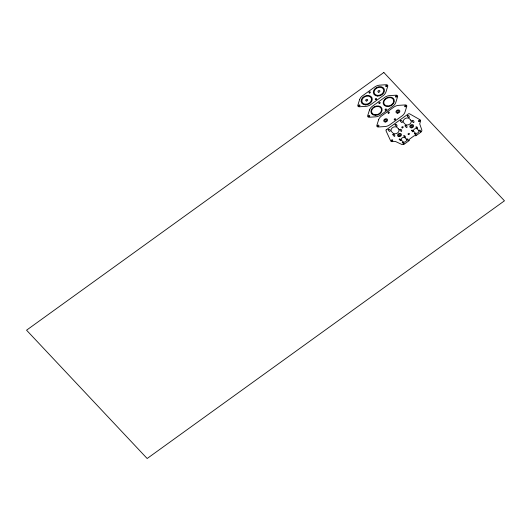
<?xml version="1.0" encoding="UTF-8"?>
<svg xmlns="http://www.w3.org/2000/svg" width="531" height="531" viewBox="0 0 531 531"><rect width="100%" height="100%" fill="white"/><g stroke="black" fill="none" stroke-linecap="round" stroke-linejoin="round"><path stroke-width="0.8" d="M388.141 129.723C390.71 134.575 391.082 127.546 388.141 129.723M392.801 134.682C396.126 139.52 394.891 132.345 392.807 134.648M395.044 124.745C398.496 129.61 396.889 122.303 395.044 124.745M399.206 139.182C402.133 143.45 400.653 137.449 399.206 139.182M399.704 129.703C402.79 134.529 402.033 127.447 399.71 129.67M400.367 120.902C403.255 125.728 402.936 118.705 400.374 120.869M402.266 142.434C405.286 146.722 403.865 140.629 402.266 142.434M403.746 135.909C406.58 140.138 405.286 134.303 403.752 135.863M405.027 125.86C408.279 130.686 407.204 123.564 405.034 125.827M407.27 115.924C410.556 120.763 409.414 113.601 407.277 115.891M406.806 139.162C409.733 143.363 408.293 137.549 406.812 139.115M411.439 130.361C414.28 134.582 413.045 128.754 411.445 130.321M411.93 120.882C414.877 125.688 414.519 118.685 411.937 120.849M414.492 133.613C417.499 137.848 415.846 131.927 414.499 133.593M415.972 127.088C418.986 131.343 417.313 125.343 415.972 127.088M419.032 130.341C422.039 134.608 420.585 128.588 419.032 130.341M386.17 129.883L385.977 130.726L390.697 140.934A1.832 1.414 -24.2 0 0 391.885 141.658L395.369 141.432L402.02 144.545L403.719 144.538L409.348 140.483L409.68 139.022L414.246 135.724L415.946 135.724L421.574 131.661L421.906 130.201L419.702 123.889L420.618 120.935A1.832 1.414 -24.2 0 0 420.034 119.767L409.501 113.753L408.518 113.76L386.17 129.883M359.626 99.523L357.794 105.43A1.832 1.414 -24.2 0 0 359.075 106.791L366.045 106.346A7.64 5.894 -24.2 0 0 370.811 104.547L383.037 95.733A7.64 5.894 -24.2 0 0 385.971 91.976L387.809 86.068A1.832 1.414 -24.2 0 0 386.522 84.701L379.552 85.152A7.64 5.894 -24.2 0 0 374.786 86.945L362.56 95.766A7.64 5.894 -24.2 0 0 359.626 99.523M369.47 109.99L367.631 115.891A1.832 1.414 -24.2 0 0 368.912 117.258L375.882 116.813A7.64 5.894 -24.2 0 0 380.654 115.015L392.88 106.2A7.64 5.894 -24.2 0 0 395.807 102.443L397.646 96.536A1.832 1.414 -24.2 0 0 396.358 95.168L389.396 95.62A7.64 5.894 -24.2 0 0 384.623 97.412L372.397 106.233A7.64 5.894 -24.2 0 0 369.47 109.99M378.623 119.727L376.784 125.635A1.832 1.414 -24.2 0 0 378.065 127.002L385.035 126.551A7.64 5.894 -24.2 0 0 389.807 124.758L402.033 115.937A7.64 5.894 -24.2 0 0 404.961 112.18L406.799 106.28A1.832 1.414 -24.2 0 0 405.518 104.912L398.549 105.357A7.64 5.894 -24.2 0 0 393.776 107.156L381.55 115.97A7.64 5.894 -24.2 0 0 378.623 119.727M383.84 72.488L26.55 330.189L147.16 458.512L504.45 200.811L383.84 72.488M410.682 120.066L409.501 118.805A3.525 2.721 -24.2 0 0 404.775 118.811A3.525 2.721 -24.2 0 0 403.859 122.867L405.047 124.128A3.525 2.721 -24.2 0 0 409.766 124.121A3.525 2.721 -24.2 0 0 410.682 120.066M418.488 130.334L417.306 129.066A2.151 1.659 -24.2 0 0 414.419 129.073A2.151 1.659 -24.2 0 0 413.861 131.549L415.05 132.81A2.151 1.659 -24.2 0 0 417.93 132.81A2.151 1.659 -24.2 0 0 418.488 130.334M398.456 128.88L397.268 127.619A3.525 2.721 -24.2 0 0 392.548 127.632A3.525 2.721 -24.2 0 0 391.632 131.688L392.821 132.949A3.525 2.721 -24.2 0 0 397.54 132.942A3.525 2.721 -24.2 0 0 398.456 128.88M406.261 139.149L405.08 137.887A2.151 1.659 -24.2 0 0 402.193 137.894A2.151 1.659 -24.2 0 0 401.635 140.37L402.823 141.631A2.151 1.659 -24.2 0 0 405.704 141.624A2.151 1.659 -24.2 0 0 406.261 139.149M408.598 134.549A0.73 0.564 -24.2 0 0 409.421 133.666A0.73 0.564 -24.2 0 0 408.226 133.646A0.73 0.564 -24.2 0 0 408.598 134.549M411.512 127.035A1.022 0.79 -24.2 0 0 412.667 125.801A1.022 0.79 -24.2 0 0 410.994 125.767A1.022 0.79 -24.2 0 0 411.512 127.035M399.08 136.659A2.011 1.553 -24.2 0 0 401.35 134.237A2.011 1.553 -24.2 0 0 398.064 134.17A2.011 1.553 -24.2 0 0 399.08 136.659M411.313 127.845A2.011 1.553 -24.2 0 0 413.576 125.416A2.011 1.553 -24.2 0 0 410.29 125.356A2.011 1.553 -24.2 0 0 411.313 127.845M391.918 140.981A0.73 0.564 -24.2 0 0 392.741 140.098A0.73 0.564 -24.2 0 0 391.546 140.071A0.73 0.564 -24.2 0 0 391.918 140.981M419.005 121.44A0.73 0.564 -24.2 0 0 419.829 120.557A0.73 0.564 -24.2 0 0 418.634 120.537A0.73 0.564 -24.2 0 0 419.005 121.44M402.319 127.871A0.73 0.564 -24.2 0 0 403.148 126.989A0.73 0.564 -24.2 0 0 401.947 126.962A0.73 0.564 -24.2 0 0 402.319 127.871M399.285 135.856A1.022 0.79 -24.2 0 0 400.44 134.622A1.022 0.79 -24.2 0 0 398.768 134.589A1.022 0.79 -24.2 0 0 399.285 135.856M394.779 119.893A0.73 0.564 -24.2 0 0 395.602 119.01A0.73 0.564 -24.2 0 0 394.407 118.984A0.73 0.564 -24.2 0 0 394.779 119.893M397.692 112.38A1.022 0.79 -24.2 0 0 398.847 111.145A1.022 0.79 -24.2 0 0 397.175 111.112A1.022 0.79 -24.2 0 0 397.692 112.38M385.466 121.201A1.022 0.79 -24.2 0 0 386.621 119.966A1.022 0.79 -24.2 0 0 384.948 119.933A1.022 0.79 -24.2 0 0 385.466 121.201M388.5 113.209A0.73 0.564 -24.2 0 0 389.329 112.326A0.73 0.564 -24.2 0 0 388.128 112.306A0.73 0.564 -24.2 0 0 388.5 113.209M405.186 106.784A0.73 0.564 -24.2 0 0 406.009 105.901A0.73 0.564 -24.2 0 0 404.814 105.875A0.73 0.564 -24.2 0 0 405.186 106.784M378.099 126.318A0.73 0.564 -24.2 0 0 378.922 125.435A0.73 0.564 -24.2 0 0 377.727 125.416A0.73 0.564 -24.2 0 0 378.099 126.318M397.487 113.183A2.011 1.553 -24.2 0 0 399.757 110.76A2.011 1.553 -24.2 0 0 396.471 110.694A2.011 1.553 -24.2 0 0 397.487 113.183M385.26 122.004A2.011 1.553 -24.2 0 0 387.53 119.575A2.011 1.553 -24.2 0 0 384.245 119.515A2.011 1.553 -24.2 0 0 385.26 122.004M377.714 96.071A5.808 4.48 -24.2 0 0 384.258 89.062A5.808 4.48 -24.2 0 0 374.767 88.883A5.808 4.48 -24.2 0 0 377.714 96.071M377.886 95.401A4.985 3.85 -24.2 0 0 383.501 89.387A4.985 3.85 -24.2 0 0 375.351 89.235A4.985 3.85 -24.2 0 0 377.886 95.401M365.487 104.892A5.808 4.48 -24.2 0 0 372.032 97.883A5.808 4.48 -24.2 0 0 362.54 97.704A5.808 4.48 -24.2 0 0 365.487 104.892M365.66 104.222A4.985 3.85 -24.2 0 0 371.275 98.202A4.985 3.85 -24.2 0 0 363.124 98.049A4.985 3.85 -24.2 0 0 365.66 104.222M375.789 99.682A0.73 0.564 -24.2 0 0 376.612 98.799A0.73 0.564 -24.2 0 0 375.417 98.779A0.73 0.564 -24.2 0 0 375.789 99.682M378.703 92.175A1.022 0.79 -24.2 0 0 379.857 90.94A1.022 0.79 -24.2 0 0 378.178 90.907A1.022 0.79 -24.2 0 0 378.703 92.175M366.476 100.99A1.022 0.79 -24.2 0 0 367.631 99.755A1.022 0.79 -24.2 0 0 365.952 99.722A1.022 0.79 -24.2 0 0 366.476 100.99M369.51 93.005A0.73 0.564 -24.2 0 0 370.333 92.122A0.73 0.564 -24.2 0 0 369.138 92.102A0.73 0.564 -24.2 0 0 369.51 93.005M386.19 86.573A0.73 0.564 -24.2 0 0 387.019 85.69A0.73 0.564 -24.2 0 0 385.818 85.67A0.73 0.564 -24.2 0 0 386.19 86.573M359.102 106.114A0.73 0.564 -24.2 0 0 359.925 105.231A0.73 0.564 -24.2 0 0 358.73 105.211A0.73 0.564 -24.2 0 0 359.102 106.114M387.55 106.539A5.808 4.48 -24.2 0 0 394.095 99.529A5.808 4.48 -24.2 0 0 384.603 99.35A5.808 4.48 -24.2 0 0 387.55 106.539M375.324 115.36A5.808 4.48 -24.2 0 0 381.869 108.351A5.808 4.48 -24.2 0 0 372.377 108.171A5.808 4.48 -24.2 0 0 375.324 115.36M385.625 110.149A0.73 0.564 -24.2 0 0 386.449 109.267A0.73 0.564 -24.2 0 0 385.254 109.247A0.73 0.564 -24.2 0 0 385.625 110.149M396.033 97.04A0.73 0.564 -24.2 0 0 396.856 96.157A0.73 0.564 -24.2 0 0 395.661 96.138A0.73 0.564 -24.2 0 0 396.033 97.04M379.346 103.472A0.73 0.564 -24.2 0 0 380.169 102.589A0.73 0.564 -24.2 0 0 378.975 102.569A0.73 0.564 -24.2 0 0 379.346 103.472M387.683 106.014A5.171 3.989 -24.2 0 0 393.504 99.782A5.171 3.989 -24.2 0 0 385.061 99.622A5.171 3.989 -24.2 0 0 387.683 106.014M375.457 114.835A5.171 3.989 -24.2 0 0 381.278 108.596A5.171 3.989 -24.2 0 0 372.835 108.443A5.171 3.989 -24.2 0 0 375.457 114.835M368.939 116.581A0.73 0.564 -24.2 0 0 369.768 115.698A0.73 0.564 -24.2 0 0 368.567 115.678A0.73 0.564 -24.2 0 0 368.939 116.581"/></g></svg>
